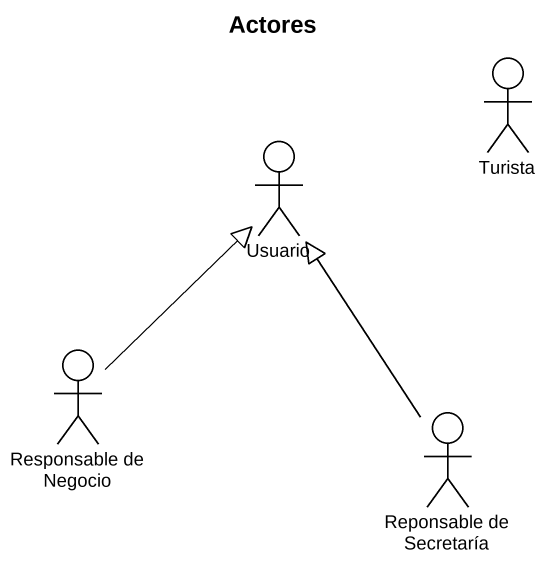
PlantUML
@startuml
title Actores
actor Turista
actor Usuario
actor "Responsable de Negocio" as Responsable_de_Negocio
actor "Reponsable de Secretaría" as Reponsable_de_Secretaría
Responsable_de_Negocio -up-|> Usuario
Reponsable_de_Secretaría -up-|> Usuario
@enduml
